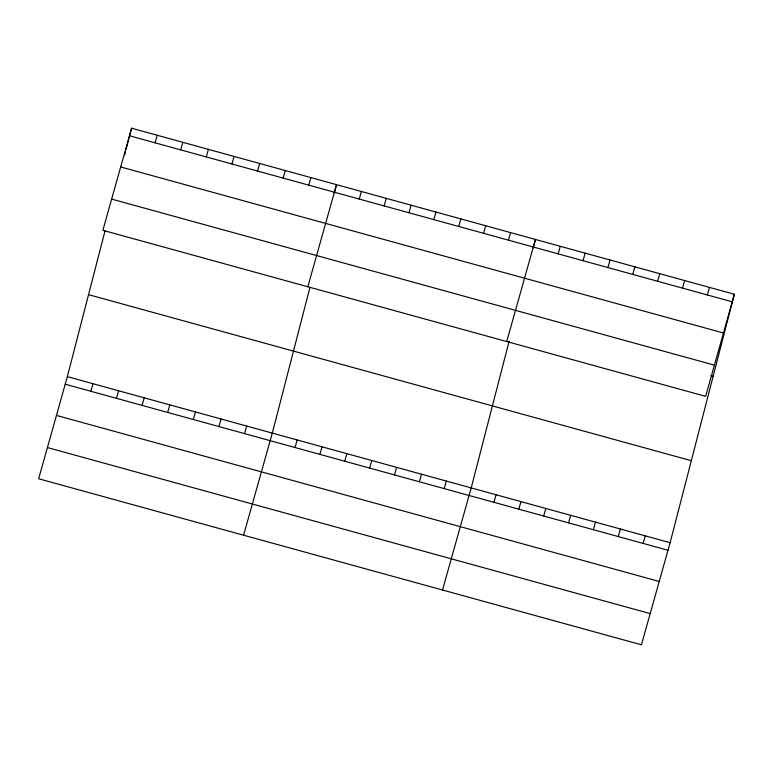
<?xml version="1.0" encoding="UTF-8"?>
<svg xmlns="http://www.w3.org/2000/svg" width="773" height="773" viewBox="0 0 773 773"><rect width="100%" height="100%" fill="white"/><g stroke="black" fill="none" stroke-linecap="round" stroke-linejoin="round"><path stroke-width="1.16" d="M734.35 294.242L705.652 396.346L102.877 230.296L131.574 128.192L734.35 294.242L670.123 542.704L641.426 644.808L38.65 478.758L67.348 376.654L104.993 231.03M124.695 154.813L125.516 151.614M126.067 149.489L131.574 128.192M309.934 287.488L272.299 433.112L243.592 535.216M334.313 193.173L336.516 184.65L307.818 286.754M509.136 341.183L471.211 487.908L442.514 590.012M533.235 247.969L535.438 239.446L506.73 341.55M155.064 142.812L157.19 135.246M90.847 391.273L92.973 383.708M180.679 149.865L182.805 142.309M116.462 398.327L118.588 390.771M206.304 156.929L208.43 149.363M142.077 405.39L144.203 397.824M231.919 163.982L234.045 156.417M167.693 412.444L169.818 404.878M257.535 171.036L259.66 163.48M193.318 419.497L195.443 411.941M283.16 178.099L285.285 170.533M218.933 426.561L221.059 418.995M308.775 185.153L310.901 177.597M244.548 433.614L246.674 426.049M359.252 199.057L361.377 191.501M295.035 447.519L297.161 439.963M384.123 205.908L386.249 198.352M319.896 454.369L322.022 446.813M408.985 212.759L411.11 205.203M344.758 461.22L346.884 453.654M433.846 219.609L435.972 212.044M369.629 468.071L371.755 460.505M458.718 226.46L460.843 218.894M394.491 474.922L396.617 467.356M483.579 233.311L485.705 225.745M419.353 481.772L421.478 474.207M508.441 240.161L510.567 232.596M444.224 488.623L446.35 481.057M558.174 253.863L560.299 246.297M493.947 502.315L496.073 494.759M583.035 260.704L585.161 253.148M518.818 509.165L520.944 501.609M607.897 267.555L610.023 259.999M543.68 516.016L545.806 508.46M632.768 274.405L634.894 266.849M568.542 522.867L570.667 515.301M657.63 281.256L659.755 273.7M593.403 529.718L595.529 522.152M682.491 288.107L684.617 280.541M618.274 536.568L620.4 529.003M707.363 294.957L709.488 287.392M643.136 543.419L645.262 535.853M129.449 135.758L732.224 301.808M120.675 166.949L723.451 333.008M111.641 199.096L714.416 365.146M710.899 375.61L713.16 376.238M88.547 294.658L691.323 460.708M67.348 376.654L670.123 542.704M65.222 384.21L667.998 550.27M56.458 415.41L659.234 581.47M47.424 447.557L650.199 613.607"/></g></svg>
